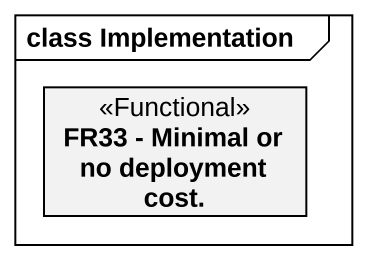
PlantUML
@startuml
mainframe class Implementation
hide circle
hide empty members
class "FR33 - Minimal or no deployment cost." as FR33_Minimal_or_no <<Functional>>
@enduml
